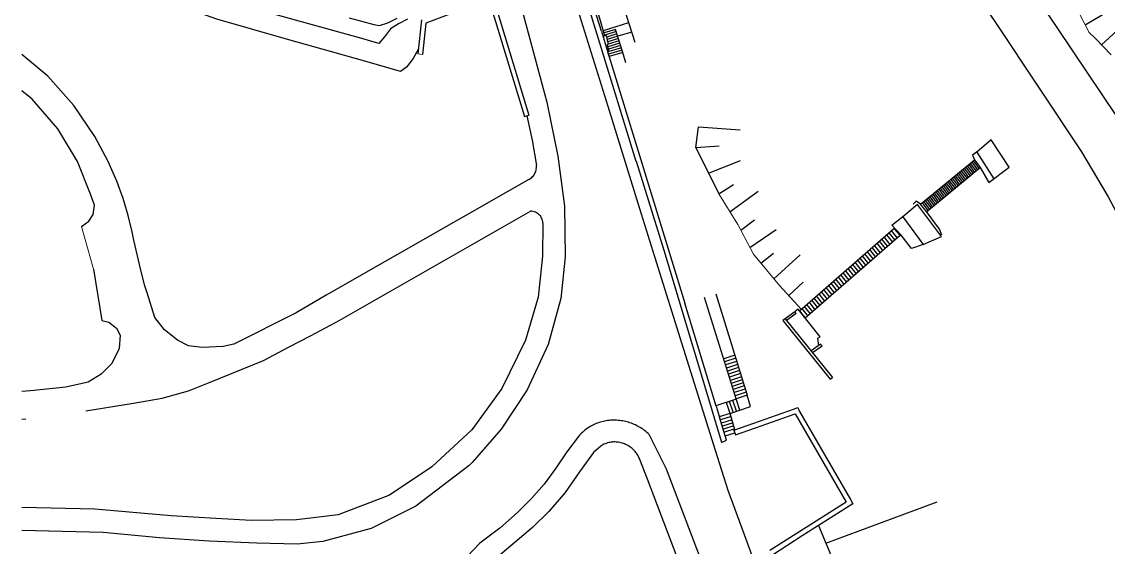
# Model space of a CAD drawing. Extents: x -367 to 63045, y 275 to 109039.
# Drawn here: x 62089 to 62200.9, y 108353.3 to 108407.4 of the extents above; entities that cross this region are included whole.
import ezdxf

# ---------------------------------------------------------------- set-up
doc = ezdxf.new("R2010")
doc.units = 0
doc.header["$LTSCALE"] = 25.401856
doc.header["$MEASUREMENT"] = 0
doc.linetypes.add('TRATTEGGIATA2', pattern=[0.375, 0.25, -0.125])
for name, color, linetype in [('Bâti', 7, 'Continuous'), ('curve livello 1m', 2, 'Continuous'), ('LIN025CO', 7, 'Continuous'), ('pendenze', 2, 'Continuous'), ('Per+Mod Surf', 7, 'Continuous'), ('SCALE', 2, 'Continuous'), ('Strade', 7, 'Continuous'), ('TalusHautBas', 7, 'Continuous'), ('VOIRIE', 7, 'Continuous')]:
    doc.layers.add(name, color=color, linetype=linetype)
doc.layers.add('no_plot', color=5, linetype='Continuous', plot=False)

msp = doc.modelspace()

# ---------------------------------------------------------------- linework, layer by layer
at = {"layer": 'Bâti', "color": 2, "linetype": 'Continuous'}
for p, q in [((62146.13235, 108412.92246), (62148.34006, 108405.69646)), ((62136.94778, 108410.19565), (62140.76228, 108397.63624)), ((62137.5843, 108409.79126), (62141.22528, 108397.78225)), ((62148.68494, 108406.42226), (62147.54597, 108410.12694)), ((62149.05048, 108405.97275), (62148.35228, 108408.31725)), ((62148.68494, 108406.42226), (62149.48957, 108403.80678)), ((62148.34006, 108405.69646), (62152.23906, 108393.04642)), ((62148.84629, 108405.93525), (62149.18929, 108405.99825)), ((62149.18929, 108405.99825), (62149.38829, 108405.10924)), ((62149.38829, 108405.10924), (62149.29229, 108405.04325)), ((62149.29229, 108405.04325), (62149.46529, 108404.36425)), ((62149.46529, 108404.36425), (62149.33129, 108404.32525)), ((62149.47528, 108403.81225), (62149.33129, 108404.32525)), ((62149.48329, 108403.79224), (62152.72927, 108393.19625)), ((62140.76228, 108397.63624), (62141.22528, 108397.78225)), ((62188.80829, 108395.23822), (62187.32129, 108393.96123)), ((62190.65628, 108392.42122), (62188.80829, 108395.23822)), ((62152.25857, 108393.04966), (62155.11957, 108383.86264)), ((62152.72927, 108393.19625), (62157.29079, 108378.41092)), ((62181.54521, 108388.60683), (62187.10128, 108393.18623)), ((62187.31528, 108393.97023), (62186.89628, 108393.64522)), ((62186.89628, 108393.64522), (62187.10128, 108393.18623)), ((62187.10128, 108393.18623), (62187.68628, 108392.40323)), ((62187.32129, 108393.96123), (62189.07928, 108391.22223)), ((62187.70428, 108392.38423), (62182.17535, 108387.82804)), ((62187.68628, 108392.40323), (62188.57012, 108390.838)), ((62188.57012, 108390.838), (62190.65628, 108392.42122)), ((62181.23128, 108388.57222), (62179.70328, 108387.32422)), ((62181.08728, 108388.91123), (62180.76928, 108388.62822)), ((62181.53028, 108388.62523), (62181.08728, 108388.91123)), ((62183.70827, 108385.27423), (62181.23128, 108388.57222)), ((62182.16128, 108387.84723), (62181.53028, 108388.62523)), ((62183.48228, 108386.04523), (62182.16128, 108387.84723)), ((62178.58527, 108386.44623), (62179.70728, 108387.32723)), ((62179.55727, 108385.40622), (62178.58527, 108386.44623)), ((62179.70328, 108387.32422), (62181.80828, 108384.46422)), ((62169.06599, 108377.63548), (62178.77828, 108386.11223)), ((62179.42828, 108385.37323), (62169.67388, 108376.87254)), ((62180.62128, 108384.04523), (62179.55727, 108385.40622)), ((62181.81428, 108384.47122), (62183.70827, 108385.27423)), ((62183.73228, 108385.43323), (62183.48228, 108386.04523)), ((62177.52766, 108385.02071), (62178.14077, 108384.25121)), ((62181.81428, 108384.46422), (62180.62128, 108384.04523)), ((62155.11957, 108383.86264), (62161.05976, 108364.09793)), ((62162.54827, 108368.56924), (62159.31427, 108379.00624)), ((62160.46254, 108379.36204), (62163.67627, 108368.94323)), ((62160.48761, 108367.81569), (62157.29079, 108378.41092)), ((62168.60327, 108377.53224), (62167.59627, 108376.80723)), ((62168.7435, 108377.33746), (62167.7365, 108376.61247)), ((62168.75028, 108377.33723), (62168.60327, 108377.53224)), ((62168.94428, 108377.78823), (62168.62427, 108377.54223)), ((62171.21427, 108374.93923), (62168.94428, 108377.78823)), ((62169.06599, 108377.63548), (62169.67388, 108376.87254)), ((62167.59427, 108376.81123), (62167.35827, 108376.62524)), ((62167.35827, 108376.62524), (62172.23727, 108370.57124)), ((62167.59186, 108376.81349), (62172.47085, 108370.75948)), ((62171.25627, 108374.18423), (62170.27235, 108373.48745)), ((62171.40075, 108373.98022), (62170.42952, 108373.29243)), ((62170.97827, 108374.79324), (62171.21427, 108374.93923)), ((62171.08339, 108374.06181), (62170.97827, 108374.79324)), ((62171.40075, 108373.98022), (62171.25627, 108374.18423)), ((62172.23727, 108370.57124), (62172.47085, 108370.75948)), ((62162.55957, 108368.51439), (62160.4776, 108367.8217)), ((62164.05127, 108367.75924), (62163.68026, 108368.94124)), ((62160.48761, 108367.81569), (62160.84106, 108366.68002)), ((62161.93723, 108367.06254), (62162.92727, 108367.37324)), ((62162.9232, 108367.38588), (62164.05127, 108367.75924)), ((62164.37068, 108366.05917), (62168.46068, 108367.48516)), ((62168.46068, 108367.48516), (62168.90059, 108367.66863)), ((62168.90059, 108367.66863), (62169.06536, 108367.26373)), ((62169.06536, 108367.26373), (62174.31535, 108358.16973)), ((62161.42027, 108364.74724), (62160.84106, 108366.68002)), ((62164.53627, 108365.58424), (62168.62626, 108367.01023)), ((62168.62626, 108367.01023), (62173.87626, 108357.91624)), ((62162.32925, 108365.33467), (62164.36325, 108366.06567)), ((62162.32925, 108365.33467), (62162.50227, 108364.85324)), ((62162.50227, 108364.85324), (62164.53627, 108365.58424)), ((62161.04626, 108364.07478), (62161.56075, 108364.28779)), ((62161.05976, 108364.09793), (62161.04626, 108364.07478)), ((62161.56075, 108364.28779), (62161.42027, 108364.74724)), ((62161.54035, 108364.2969), (62161.56075, 108364.28779)), ((62173.87626, 108357.91624), (62166.01262, 108352.94015)), ((62174.55618, 108357.75257), (62169.34828, 108354.45703)), ((62174.31535, 108358.16973), (62174.55618, 108357.75257))]:
    msp.add_line(p, q, dxfattribs=at)
at = {"layer": 'curve livello 1m', "color": 152, "linetype": 'TRATTEGGIATA2', "ltscale": 5, "flags": 128}
msp.add_lwpolyline([(62129.85245, 108404.61541), (62129.32132, 108403.6074), (62128.63631, 108402.74327), (62128.00292, 108402.28227), (62128.00292, 108402.28227), (62124.57648, 108403.26514), (62120.79216, 108404.35067), (62116.51523, 108405.52837), (62109.1083, 108407.66964), (62105.69936, 108408.87902), (62101.61701, 108410.3273), (62101.51227, 108410.36932), (62089.00829, 108414.3243)], dxfattribs=at)
at = {"layer": 'LIN025CO', "color": 2, "linetype": 'Continuous', "lineweight": 0}
for p, q in [((62197.36829, 108409.28523), (62198.88629, 108406.29722)), ((62129.79912, 108404.08775), (62130.28214, 108404.03894)), ((62096.38227, 108381.90427), (62095.15726, 108386.31727))]:
    msp.add_line(p, q, dxfattribs=at)
at = {"layer": 'LIN025CO', "color": 2, "linetype": 'Continuous', "lineweight": 0, "flags": 128}
msp.add_lwpolyline([(62160.76228, 108389.66225), (62162.73131, 108386.50437), (62164.33595, 108383.44864), (62167.02427, 108380.21824)], dxfattribs=at)
at = {"layer": 'no_plot', "flags": 128}
for points in [[(62128.70677, 108407.66543), (62127.78943, 108407.20983), (62126.9711, 108406.67664), (62126.9711, 108406.67664), (62126.34309, 108405.85149), (62125.78391, 108405.17902), (62125.78391, 108405.17902), (62124.93956, 108405.42122), (62124.00703, 108405.68872), (62110.35565, 108409.44777)], [(62122.72663, 108407.79794), (62125.25461, 108407.13962), (62125.82599, 108407.02156), (62126.68596, 108407.27984), (62127.66822, 108407.78093)]]:
    msp.add_lwpolyline(points, dxfattribs=at)
at = {"layer": 'pendenze', "linetype": 'Continuous'}
for p, q in [((62198.47879, 108407.09932), (62202.42229, 108409.43943)), ((62200.17055, 108405.02071), (62202.16792, 108406.83443)), ((62158.67149, 108396.5797), (62162.95378, 108396.26918)), ((62158.40228, 108394.45824), (62160.79563, 108394.60945)), ((62159.70387, 108391.81315), (62162.99529, 108393.11569)), ((62160.76228, 108389.66225), (62162.28973, 108390.6261)), ((62161.91025, 108387.82116), (62164.82142, 108389.96221)), ((62163.03045, 108385.93471), (62164.44789, 108387.01618)), ((62163.97499, 108384.13602), (62166.68905, 108386.02035)), ((62165.10541, 108382.52402), (62166.39853, 108383.57224)), ((62166.43357, 108380.92805), (62169.13773, 108383.40627)), ((62167.97683, 108379.19393), (62169.46975, 108380.58473)), ((62171.7984, 108353.68731), (62183.26752, 108357.94627))]:
    msp.add_line(p, q, dxfattribs=at)
at = {"layer": 'Per+Mod Surf', "color": 2, "linetype": 'Continuous'}
for p, q in [((62137.08922, 108409.72995), (62130.60623, 108407.24592)), ((62130.15328, 108407.59226), (62129.79912, 108404.08775)), ((62130.60623, 108407.24592), (62130.28214, 108404.03894))]:
    msp.add_line(p, q, dxfattribs=at)
at = {"layer": 'SCALE', "linetype": 'Continuous'}
for p, q in [((62152.14829, 108405.28424), (62150.31129, 108411.12224)), ((62148.91028, 108406.50124), (62151.5087, 108407.31687)), ((62150.13729, 108406.62424), (62148.96401, 108406.26308)), ((62150.89328, 108404.23925), (62150.13729, 108406.62424)), ((62150.21167, 108406.38956), (62149.03347, 108406.02987)), ((62150.28722, 108406.15123), (62149.22747, 108405.8277)), ((62150.37931, 108405.91796), (62149.28223, 108405.58303)), ((62150.43831, 108405.6746), (62149.33701, 108405.33837)), ((62150.51386, 108405.43627), (62149.39177, 108405.09371)), ((62151.81859, 108406.33204), (62150.3713, 108405.91625)), ((62150.74048, 108404.72129), (62149.34012, 108404.29377)), ((62150.58939, 108405.19794), (62149.34934, 108404.81936)), ((62150.81603, 108404.48296), (62149.4077, 108404.053)), ((62150.66494, 108404.95961), (62149.41112, 108404.57683)), ((62150.89029, 108404.24424), (62149.47528, 108403.81225)), ((62151.21729, 108403.17925), (62150.89029, 108404.24424)), ((62186.96106, 108393.07065), (62187.56343, 108392.26816)), ((62185.57061, 108391.92462), (62186.17288, 108391.12225)), ((62185.72511, 108392.05196), (62186.32739, 108391.24959)), ((62185.8796, 108392.17929), (62186.4819, 108391.37691)), ((62186.03409, 108392.30662), (62186.6364, 108391.50423)), ((62186.18859, 108392.43397), (62186.7909, 108391.63154)), ((62186.34308, 108392.56131), (62186.94541, 108391.75886)), ((62186.49757, 108392.68864), (62187.09991, 108391.88618)), ((62186.65207, 108392.81598), (62187.25441, 108392.0135)), ((62186.80656, 108392.94331), (62187.40892, 108392.14082)), ((62184.18017, 108390.7786), (62184.78235, 108389.97636)), ((62184.33467, 108390.90593), (62184.93685, 108390.10368)), ((62184.48916, 108391.03328), (62185.09136, 108390.231)), ((62184.64366, 108391.16061), (62185.24586, 108390.35834)), ((62184.79814, 108391.28795), (62185.40036, 108390.48566)), ((62184.95264, 108391.41528), (62185.55487, 108390.61298)), ((62185.10713, 108391.54262), (62185.70938, 108390.74029)), ((62185.26162, 108391.66995), (62185.86388, 108390.86761)), ((62185.41612, 108391.79729), (62186.01838, 108390.99493)), ((62182.78974, 108389.63258), (62183.39181, 108388.83048)), ((62182.94422, 108389.75992), (62183.54631, 108388.95779)), ((62183.09872, 108389.88725), (62183.70081, 108389.08511)), ((62183.25321, 108390.01459), (62183.85533, 108389.21243)), ((62183.40771, 108390.14192), (62184.00983, 108389.33977)), ((62183.5622, 108390.26926), (62184.16433, 108389.46709)), ((62183.71669, 108390.39659), (62184.31883, 108389.59441)), ((62183.87119, 108390.52393), (62184.47334, 108389.72173)), ((62184.02568, 108390.65126), (62184.62784, 108389.84904)), ((62181.70828, 108388.74123), (62182.31028, 108387.93923)), ((62181.86823, 108388.86128), (62182.46478, 108388.06654)), ((62182.01727, 108388.9959), (62182.61929, 108388.19386)), ((62182.17176, 108389.12323), (62182.77379, 108388.32118)), ((62182.32625, 108389.25057), (62182.92829, 108388.44852)), ((62182.48074, 108389.3779), (62183.0828, 108388.57584)), ((62182.63524, 108389.50524), (62183.23731, 108388.70316)), ((62177.77653, 108385.23792), (62178.3898, 108384.46822)), ((62178.02541, 108385.45513), (62178.63882, 108384.68525)), ((62178.27428, 108385.67234), (62178.88785, 108384.90226)), ((62178.52315, 108385.88955), (62179.13688, 108385.11928)), ((62179.42828, 108385.37323), (62178.77828, 108386.11223)), ((62176.53216, 108384.15185), (62177.14467, 108383.38312)), ((62176.78104, 108384.36907), (62177.39369, 108383.60015)), ((62177.02991, 108384.58628), (62177.64272, 108383.81716)), ((62177.27878, 108384.80349), (62177.89174, 108384.03418)), ((62175.2878, 108383.06579), (62175.89953, 108382.29802)), ((62175.53667, 108383.28301), (62176.14856, 108382.51505)), ((62175.78555, 108383.50022), (62176.39759, 108382.73206)), ((62176.03442, 108383.71743), (62176.64661, 108382.94909)), ((62176.28329, 108383.93464), (62176.89564, 108383.1661)), ((62174.04344, 108381.97973), (62174.6544, 108381.21293)), ((62174.29232, 108382.19694), (62174.90343, 108381.42995)), ((62174.54119, 108382.41414), (62175.15246, 108381.64696)), ((62174.79006, 108382.63137), (62175.40148, 108381.86399)), ((62175.03893, 108382.84858), (62175.65051, 108382.08101)), ((62172.55021, 108380.67644), (62173.16024, 108379.9108)), ((62172.79908, 108380.89367), (62173.40927, 108380.12783)), ((62173.04795, 108381.11088), (62173.65829, 108380.34486)), ((62173.29682, 108381.32809), (62173.90732, 108380.56187)), ((62173.5457, 108381.54529), (62174.15635, 108380.77889)), ((62173.79457, 108381.76252), (62174.40538, 108380.9959)), ((62171.30584, 108379.59039), (62171.91511, 108378.82571)), ((62171.55471, 108379.80759), (62172.16413, 108379.04273)), ((62171.80358, 108380.02482), (62172.41317, 108379.25976)), ((62172.05246, 108380.24203), (62172.66219, 108379.47677)), ((62172.30133, 108380.45924), (62172.91121, 108379.69379)), ((62170.06148, 108378.50433), (62170.66998, 108377.74061)), ((62170.31035, 108378.72154), (62170.919, 108377.95763)), ((62170.55922, 108378.93874), (62171.16803, 108378.17466)), ((62170.80809, 108379.15597), (62171.41706, 108378.39167)), ((62171.05697, 108379.37318), (62171.66608, 108378.6087)), ((62169.31486, 108377.85269), (62169.9229, 108377.08956)), ((62169.56374, 108378.06989), (62170.17192, 108377.30657)), ((62169.81261, 108378.28712), (62170.42095, 108377.5236)), ((62162.41017, 108373.04788), (62161.27601, 108372.67517)), ((62162.50746, 108372.7325), (62161.37369, 108372.35992)), ((62162.60474, 108372.4171), (62161.47138, 108372.04466)), ((62162.6848, 108372.09605), (62161.56907, 108371.7294)), ((62162.78783, 108371.78254), (62161.66675, 108371.41414)), ((62162.89085, 108371.46904), (62161.75885, 108371.09704)), ((62162.99388, 108371.15553), (62161.86188, 108370.78354)), ((62163.09349, 108370.83258), (62161.96215, 108370.4608)), ((62163.19078, 108370.51719), (62162.05984, 108370.14554)), ((62163.28806, 108370.20179), (62162.15752, 108369.83027)), ((62163.37119, 108369.88176), (62162.25521, 108369.51501)), ((62163.47422, 108369.56825), (62162.34222, 108369.19626)), ((62162.59694, 108367.26957), (62162.22032, 108368.40152)), ((62163.57724, 108369.25474), (62162.44524, 108368.88275)), ((62162.92727, 108367.37324), (62162.5425, 108368.56735)), ((62163.68026, 108368.94124), (62162.54827, 108368.56924)), ((62161.93723, 108367.06254), (62161.57327, 108368.18623)), ((62162.2666, 108367.16591), (62161.87314, 108368.28601)), ((62161.92926, 108367.04223), (62160.8195, 108366.68773)), ((62162.03091, 108366.72404), (62160.95091, 108366.37906)), ((62162.13255, 108366.40587), (62161.05255, 108366.06087)), ((62162.43372, 108365.37222), (62161.92926, 108367.04223)), ((62162.2342, 108366.08768), (62161.1542, 108365.74267)), ((62162.33584, 108365.76948), (62161.25584, 108365.42448)), ((62162.43748, 108365.45129), (62161.35748, 108365.10629)), ((62161.42027, 108364.74724), (62162.43074, 108365.05224))]:
    msp.add_line(p, q, dxfattribs=at)
at = {"layer": 'Strade', "color": 2, "linetype": 'Continuous'}
for p, q in [((62141.01912, 108397.71723), (62141.56228, 108395.20124)), ((62141.56228, 108395.20124), (62142.00428, 108392.60125)), ((62116.55263, 108373.9124), (62118.72494, 108375.05092))]:
    msp.add_line(p, q, dxfattribs=at)
at = {"layer": 'Strade', "color": 2, "linetype": 'Continuous', "flags": 128}
for points in [[(62160.68131, 108437.92224), (62163.68731, 108433.69024), (62165.0423, 108434.60824), (62168.0943, 108431.69123), (62168.77031, 108431.71023), (62171.5473, 108430.26423), (62174.28031, 108428.10723), (62176.8523, 108425.34322), (62179.1263, 108422.32323), (62189.30929, 108407.22722), (62198.10628, 108393.99522), (62200.87028, 108389.35522), (62203.56228, 108384.27622), (62206.51927, 108377.76822), (62209.93126, 108367.5412), (62212.87326, 108356.28221), (62215.4576, 108348.97424), (62218.13665, 108342.58398), (62221.19887, 108336.34918), (62232.90419, 108313.7301), (62245.7509, 108288.82057), (62249.17778, 108281.70658), (62252.60171, 108273.79209), (62253.93911, 108270.24566)], [(62145.01429, 108412.65225), (62145.4013, 108411.36924), (62149.33829, 108398.70325), (62152.60328, 108388.15824), (62154.16527, 108383.23525), (62157.14227, 108373.67224), (62160.39227, 108363.27524), (62161.69726, 108359.16124), (62165.20426, 108349.62223), (62169.32525, 108340.07923), (62174.14525, 108331.06924), (62182.20823, 108317.42122), (62201.50822, 108287.42121), (62210.00121, 108285.88321), (62212.44622, 108285.3782), (62218.82721, 108274.2882), (62220.97158, 108270.24568)], [(62139.8063, 108411.03926), (62140.18729, 108409.88426), (62143.06229, 108399.10925), (62144.21629, 108393.54925), (62144.90128, 108388.40525), (62144.96027, 108383.20225), (62144.49628, 108378.89925), (62143.19928, 108374.14524), (62141.05026, 108369.49725), (62138.37426, 108365.42825), (62135.36826, 108362.00226), (62135.05889, 108361.69943), (62129.59026, 108357.49626), (62124.98192, 108355.19429), (62119.9917, 108353.8648), (62117.35938, 108353.58262), (62113.19725, 108353.69526), (62108.30773, 108353.87845), (62103.18798, 108354.21942), (62097.37825, 108354.79227), (62089.00825, 108354.99869)], [(62195.62329, 108406.70822), (62201.73628, 108397.62221), (62204.29551, 108393.44796)], [(62141.20028, 108391.15225), (62120.34928, 108379.23327), (62117.27628, 108377.43327), (62110.83627, 108374.17227), (62109.75678, 108373.94917), (62107.58981, 108373.84575), (62106.18326, 108374.02026), (62105.03421, 108374.60874), (62103.72119, 108375.66373), (62102.71826, 108376.93527), (62101.90792, 108379.47571), (62101.64426, 108380.30228), (62101.18348, 108382.26726), (62100.56446, 108384.90709), (62100.36228, 108385.76928), (62099.96944, 108387.43102), (62099.44308, 108389.20838), (62098.79641, 108390.99785), (62097.9226, 108393.00364), (62096.53929, 108395.59028), (62094.3627, 108398.78773), (62091.70729, 108401.80728), (62089.00828, 108404.02451)], [(62095.15726, 108386.31727), (62095.92487, 108386.85633), (62096.35828, 108387.55628), (62096.49725, 108388.5046), (62096.07429, 108389.64428), (62094.75634, 108393.01437), (62092.73485, 108396.38729), (62090.07228, 108399.44328), (62089.00828, 108400.29889)], [(62118.72494, 108375.05092), (62121.32428, 108376.41326), (62121.69527, 108376.63926), (62141.39428, 108387.88825)], [(62142.65328, 108386.67726), (62142.63029, 108383.25324), (62142.16127, 108379.01525), (62140.86527, 108374.58825), (62138.44226, 108369.63826), (62135.34127, 108365.37225), (62131.21926, 108361.56625), (62126.88326, 108358.64826), (62121.58925, 108356.61227), (62117.28426, 108356.09826), (62112.66726, 108356.03027), (62108.976, 108356.21265), (62104.39925, 108356.49027), (62096.54926, 108357.19128), (62089.00825, 108357.34482)], [(62096.38227, 108381.90427), (62097.26227, 108376.64228), (62097.98569, 108376.4697), (62098.77815, 108375.84603), (62099.13226, 108375.12528), (62099.03719, 108373.75637), (62098.27328, 108372.19028), (62097.18556, 108371.08513), (62095.83639, 108370.27939), (62093.53628, 108369.77229), (62089.91626, 108369.37928), (62089.00826, 108369.32135)], [(62095.61605, 108367.33656), (62100.53027, 108368.12128), (62103.46856, 108368.61513), (62106.17531, 108369.37976), (62108.42227, 108370.26027), (62113.90027, 108372.52227), (62116.55263, 108373.9124)], [(62089.00826, 108366.44657), (62089.42446, 108366.49393)], [(62146.34127, 108364.68525), (62145.12026, 108363.08425), (62143.99026, 108361.40525), (62142.80326, 108359.78025), (62141.47927, 108358.27125), (62140.03426, 108356.85125), (62138.23436, 108355.24789), (62136.16925, 108353.68526), (62134.88759, 108352.35074)], [(62159.34325, 108350.95224), (62155.38326, 108361.32724), (62153.60127, 108364.87024)], [(62148.61526, 108363.68424), (62147.87727, 108363.01224), (62146.43426, 108361.01824), (62144.95125, 108358.89825), (62143.27326, 108356.93725), (62141.59926, 108355.28324), (62138.03325, 108352.27925), (62137.20146, 108351.23712), (62136.86127, 108349.94153), (62137.05455, 108348.6764), (62137.55507, 108347.78238), (62138.28325, 108347.10826), (62148.57525, 108342.23824), (62157.87824, 108336.97524), (62159.45094, 108336.87903), (62160.64457, 108337.53465), (62161.34432, 108338.66809), (62161.20124, 108340.58725), (62157.15982, 108350.43291), (62153.41427, 108360.29125), (62152.63827, 108362.29024)], [(62169.34828, 108354.45703), (62166.29026, 108352.45924), (62170.92324, 108341.43423), (62176.38524, 108331.26923), (62183.93018, 108318.43852), (62191.20823, 108307.07121), (62202.70822, 108289.37122), (62213.65322, 108286.98422), (62219.44822, 108277.00219), (62222.90321, 108270.70019), (62223.13796, 108270.24568)]]:
    msp.add_lwpolyline(points, dxfattribs=at)
at = {"layer": 'Strade', "color": 2, "linetype": 'Continuous'}
for points in [[(62141.20028, 108391.15225, 0), (62141.30836, 108391.21537, 0), (62141.41087, 108391.28717, 0), (62141.50713, 108391.36716, 0), (62141.59647, 108391.45481, 0), (62141.6783, 108391.54952, 0), (62141.75205, 108391.65063, 0), (62141.81723, 108391.75748, 0), (62141.8734, 108391.86933, 0), (62141.92017, 108391.98542, 0), (62141.95722, 108392.10497, 0), (62141.98431, 108392.22716, 0), (62142.00125, 108392.35117, 0), (62142.00792, 108392.47615, 0), (62142.00428, 108392.60125, 0)], [(62142.65328, 108386.67726, 0), (62142.64243, 108386.80562, 0), (62142.61844, 108386.9322, 0), (62142.58158, 108387.05564, 0), (62142.53223, 108387.17464, 0), (62142.47092, 108387.28794, 0), (62142.39828, 108387.39434, 0), (62142.3151, 108387.49271, 0), (62142.22226, 108387.58202, 0), (62142.12073, 108387.66131, 0), (62142.01158, 108387.72975, 0), (62141.89599, 108387.78662, 0), (62141.77516, 108387.83131, 0), (62141.65038, 108387.86335, 0), (62141.52297, 108387.8824, 0), (62141.39428, 108387.88825, 0)], [(62149.92727, 108366.35024, 0), (62149.77595, 108366.349, 0), (62149.62475, 108366.3428, 0), (62149.47384, 108366.33165, 0), (62149.32337, 108366.31555, 0), (62149.17352, 108366.29452, 0), (62149.02443, 108366.26859, 0), (62148.87627, 108366.23778, 0), (62148.72921, 108366.20213, 0), (62148.58339, 108366.16167, 0), (62148.43898, 108366.11645, 0), (62148.29613, 108366.06652, 0), (62148.15499, 108366.01193, 0), (62148.01572, 108365.95274, 0), (62147.87847, 108365.88901, 0), (62147.74338, 108365.82082, 0), (62147.6106, 108365.74823, 0), (62147.48028, 108365.67132, 0), (62147.35254, 108365.59018, 0), (62147.22754, 108365.5049, 0), (62147.1054, 108365.41556, 0), (62146.98626, 108365.32226, 0), (62146.87024, 108365.2251, 0), (62146.75748, 108365.12419, 0), (62146.64808, 108365.01964, 0), (62146.54217, 108364.91155, 0), (62146.43987, 108364.80005, 0), (62146.34127, 108364.68525, 0)], [(62153.60127, 108364.87024, 0), (62153.48909, 108364.97947, 0), (62153.37356, 108365.08516, 0), (62153.2548, 108365.18719, 0), (62153.13292, 108365.28549, 0), (62153.00804, 108365.37994, 0), (62152.88029, 108365.47046, 0), (62152.74977, 108365.55695, 0), (62152.61663, 108365.63935, 0), (62152.48099, 108365.71756, 0), (62152.34298, 108365.79151, 0), (62152.20273, 108365.86113, 0), (62152.06039, 108365.92635, 0), (62151.91608, 108365.98711, 0), (62151.76996, 108366.04334, 0), (62151.62215, 108366.095, 0), (62151.47281, 108366.14204, 0), (62151.32207, 108366.18441, 0), (62151.17009, 108366.22206, 0), (62151.01701, 108366.25496, 0), (62150.86299, 108366.28309, 0), (62150.70816, 108366.3064, 0), (62150.55268, 108366.32489, 0), (62150.3967, 108366.33853, 0), (62150.24037, 108366.3473, 0), (62150.08384, 108366.35121, 0), (62149.92727, 108366.35024, 0)], [(62152.63827, 108362.29024, 0), (62152.59473, 108362.40503, 0), (62152.54601, 108362.51773, 0), (62152.49221, 108362.62808, 0), (62152.43344, 108362.73587, 0), (62152.36982, 108362.84087, 0), (62152.30148, 108362.94286, 0), (62152.22856, 108363.04164, 0), (62152.15122, 108363.13699, 0), (62152.06962, 108363.22871, 0), (62151.98393, 108363.31663, 0), (62151.89432, 108363.40055, 0), (62151.80098, 108363.4803, 0), (62151.7041, 108363.55572, 0), (62151.60389, 108363.62664, 0), (62151.50055, 108363.69293, 0), (62151.3943, 108363.75444, 0), (62151.28535, 108363.81105, 0), (62151.17395, 108363.86263, 0), (62151.0603, 108363.90909, 0), (62150.94466, 108363.95032, 0), (62150.82726, 108363.98624, 0)]]:
    msp.add_polyline3d(points, dxfattribs=at)
at = {"layer": 'TalusHautBas', "color": 2, "linetype": 'Continuous'}
for p, q in [((62199.55229, 108405.67022), (62198.88629, 108406.29722)), ((62201.15511, 108403.98639), (62199.55229, 108405.67022)), ((62158.40228, 108394.45824), (62158.67149, 108396.5797)), ((62158.40228, 108394.45824), (62160.76228, 108389.66225)), ((62167.02427, 108380.21824), (62169.26477, 108377.80897)), ((62171.02851, 108355.52027), (62177.79725, 108339.40523))]:
    msp.add_line(p, q, dxfattribs=at)
at = {"layer": 'VOIRIE', "linetype": 'Continuous'}
msp.add_line((62192.00929, 108412.09022), (62195.62329, 108406.70822), dxfattribs=at)
msp.add_polyline3d([(62150.82726, 108363.98624, 0), (62150.70429, 108364.02285, 0), (62150.57965, 108364.05326, 0), (62150.45364, 108364.07741, 0), (62150.32658, 108364.09523, 0), (62150.19879, 108364.10667, 0), (62150.07058, 108364.11171, 0), (62149.94229, 108364.11034, 0), (62149.81422, 108364.10256, 0), (62149.6867, 108364.08839, 0), (62149.56005, 108364.06786, 0), (62149.43458, 108364.04103, 0), (62149.31062, 108364.00796, 0), (62149.18846, 108363.96873, 0), (62149.06841, 108363.92345, 0), (62148.95077, 108363.87223, 0), (62148.83585, 108363.81518, 0), (62148.72392, 108363.75247, 0), (62148.61526, 108363.68424, 0)], dxfattribs=at)

doc.saveas('drawing.dxf')
